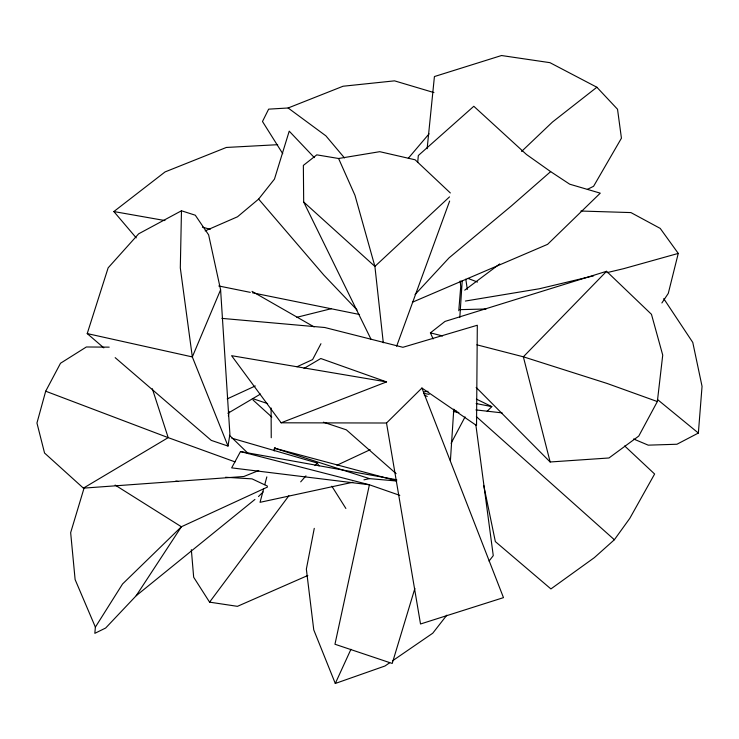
<?xml version="1.0" encoding="UTF-8"?>
<svg xmlns="http://www.w3.org/2000/svg" width="739" height="739" viewBox="0 0 739 739"><rect width="100%" height="100%" fill="white"/><g stroke="black" fill="none" stroke-linecap="round" stroke-linejoin="round"><path stroke-width="1.11" d="M228.009 446.07L229.903 434.264L220.601 289.808L208.629 234.863L195.299 215.215L181.471 210.781L180.307 267.897L192.325 356.928L228.009 446.07L211.262 440.379L115.173 357.648M450.411 460.656L453.792 409.092M459.815 317.41L462.217 280.728M633.582 438.984L648.223 445.155L676.942 444.241L698.364 433.045L702.05 386.358L692.776 342.434L663.733 298.63M458.78 310.722L460.73 286.686L460.175 280.949M267.444 487.075L181.388 526.759L122.554 583.986L95.377 627.125L94.832 633.332L105.649 628.03L136.207 595.708L254.927 499.444M417.711 162.395L418.32 155.532L473.81 106.277L526.482 154.497L550.647 171.624L569.714 184.196L600.262 193.156L547.59 244.341L412.39 302.223M427.133 148.733L434.421 76.551L501.522 55.527L549.955 62.667L596.872 87.239L617.527 109.252L621.434 138.193L593.583 186.293L587.376 189.369M476.156 387.412L550.149 461.986L608.973 457.977L638.773 436.065L657.35 401.563L662.726 355.099L651.465 314.315L606.562 271.296L445.007 321.419L430.421 332.846L433.1 338.933M228.379 415.891L229.053 411.438M314.269 528.357L306.352 569.122L313.761 629.887L335.294 683.473L384.991 665.996L389.675 662.781M580.882 211.031L630.921 212.583L660.223 228.406L678.263 253.412L668.287 293.383L661.885 302.972M263.592 489.052L260.045 502.317L352.762 482.262M264.765 484.627L266.834 476.895M273.92 450.365L274.511 448.157L396.686 480.812M109.206 347.145L86.361 346.979L60.515 363.246L45.689 391.208L36.95 423.022L44.552 453.025L83.405 488.146L243.861 476.498L258.77 470.503M274.224 450.938L275.139 447.622M84.163 487.758L70.658 532.671L75.119 579.588L95.377 627.125M414.884 588.42L392.215 663.456L334.961 644.242L369.398 484.775L240.489 451.566L231.658 467.87L369.398 484.775L399.799 495.361M103.82 347.875L87.22 333.585L108.143 267.841L138.673 233.801L181.471 210.781M396.621 346.249L449.645 201.045M220.601 289.808L192.325 356.928L87.22 333.585M335.294 683.473L350.951 649.276M320.948 343.718L312.606 359.579L296.976 366.775M451.086 443.317L465.071 416.87M136.207 595.708L181.388 526.759L115.108 485.07M483.731 485.412L495.352 541.595L550.915 588.928L594.359 557.631L614.368 539.747L629.804 518.344L654.615 474.013L624.667 445.95M288.857 495.777L209.58 602.146L193.673 577.242L191.336 549.659M446.827 615.162L432.758 633.203L392.483 660.851M489.042 561.058L493.264 555.645L475.796 424.38M205.146 230.882L237.515 216.776L258.622 199.087L274.465 179.106L289.217 131.154L314.343 157.619M408.297 158.275L429.082 133.824M300.681 481.865L305.946 475.87M314.971 465.579L317.225 463.011L319.054 465.912M415.041 294.556L449.044 257.874L511.194 206.098L550.647 171.624M606.562 271.296L523.36 356.808L550.149 461.986M258.502 496.543L263.112 491.952M487.149 411.253L491.814 406.616L476.369 399.097M281.125 422.8L386.552 381.906L231.593 355.69L281.125 422.8L386.515 423.013L421.923 388.03L476.535 425.525L477.311 325.243L402.903 347.293L324.754 327.506L221.903 318.38M521.558 151.467L552.467 122.037L596.872 87.239M449.497 196.888L374.904 266.409L383.292 342.785M136.235 237.875L113.861 211.548L165.065 171.919L226.337 147.458L277.67 144.696M464.729 290.168L499.73 263.915M83.405 488.146L168.196 437.636L235.048 461.893M227.88 413.295L260.498 394.063M303.997 368.428L320.8 358.517L386.552 381.906M336.91 465.247L370.147 449.709M227.169 398.912L255.297 385.961M307.821 575.478L237.441 606.34L209.58 602.146M282.76 153.712L262.484 121.501L268.636 109.15L288.118 107.986L343.044 86.241L394.524 80.847L433.941 92.578M678.263 253.412L623.614 268.682L606.968 272.645M296.866 317.29L331.377 308.671M593.657 275.823L539.285 288.773L465.394 301.041M363.939 479.842L369.518 478.632L396.667 481.015M370.941 339.099L303.683 202.006L303.359 165.407L316.791 154.848L338.591 158.497L379.763 151.68L415.106 159.79L450.337 192.962M423.576 391.873L428.038 391.31M486.068 308.994L459.981 309.641M225.543 477.274L252.017 478.854L267.453 486.114M475.907 409.914L502.132 412.889M175.817 481.08L178.071 481.44M453.321 411.54L458.891 412.491M113.861 211.548L164.954 220.564M240.489 451.566L396.76 479.759M423.586 393.305L429.183 394.395M476.156 403.559L491.814 406.616M218.772 285.975L250.309 292.367M252.562 292.82L359.542 314.5M430.421 332.846L442.596 335.977M476.895 344.827L523.36 356.808L607.07 383.449L657.35 401.563M202.421 227.169L210.218 229.275M231.889 438.209L317.225 463.011M274.511 448.157L369.518 478.632M252.359 398.506L267.657 403.605M323.396 422.181L346.342 429.83L396.113 473.634M467.981 278.4L477.486 282.058M45.689 391.208L168.196 437.636L152.308 388.696M424.195 394.968L427.244 396.483M453.672 409.655L456.72 411.17M252.017 291.36L314.13 326.924M288.118 107.986L325.899 135.856L344.457 157.906M657.424 399.476L698.364 433.045M614.368 539.747L476.359 416.62M303.683 202.006L374.904 266.409L354.969 195.318L338.591 158.497M253.061 400.039L271.823 417.055M229.404 435.262L248.322 453.635M357.039 309.964L323.802 275.056L258.622 199.087M331.857 486.225L345.88 508.46M421.923 388.03L503.481 597.639L420.519 623.993L386.515 423.013M465.801 279.176L467.325 289.448M271.093 407.993L271.241 437.756"/></g></svg>
